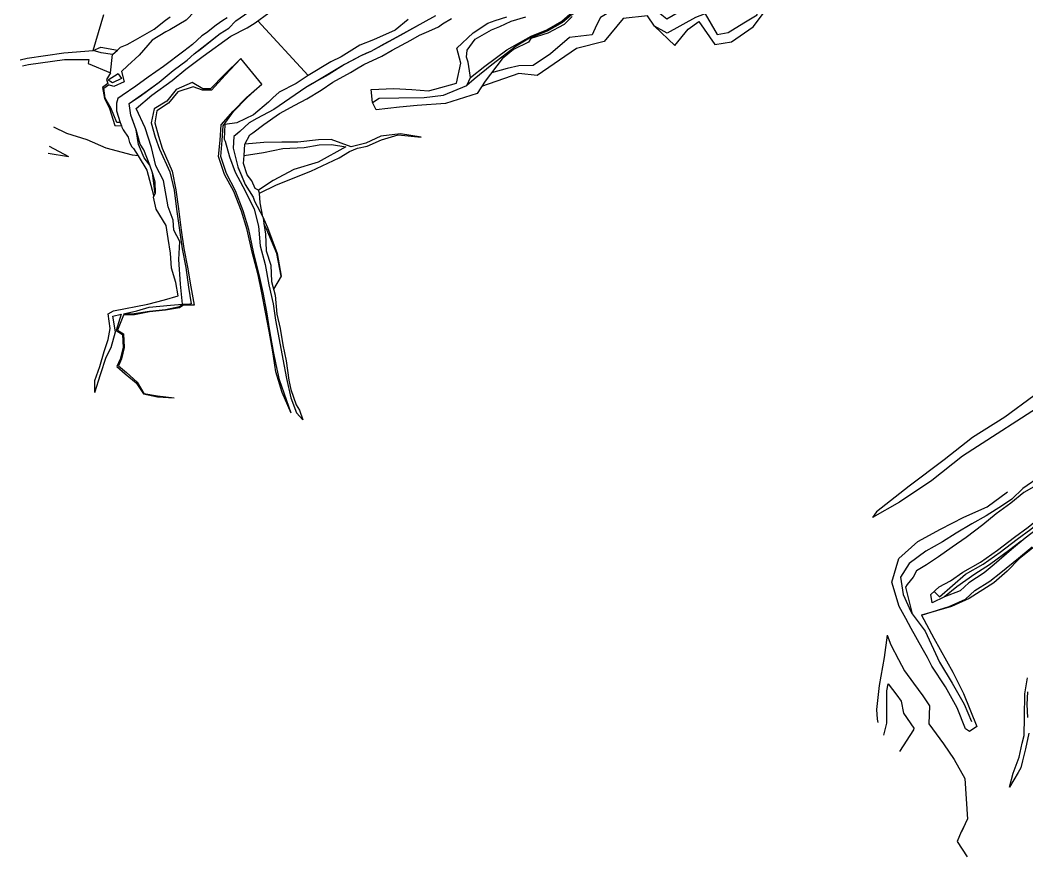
# Model space of a CAD drawing. Extents: x 102606 to 105048, y 81391 to 83586.
# Drawn here: x 103014 to 103605, y 82151 to 82642 of the extents above; entities that cross this region are included whole.
import ezdxf

# ---------------------------------------------------------------- set-up
doc = ezdxf.new("R2010")
doc.units = 0

msp = doc.modelspace()

# ---------------------------------------------------------------- linework, layer by layer
at = {"layer": 'BLG$420$FAKT', "color": 5}
for points in [[(103522.68, 82280.8, 0), (103520.81, 82267.72, 0), (103517.9, 82251.26, 0), (103516.45, 82237.29, 0), (103516.78, 82231.64, 0), (103517.246792, 82229.632072, 0)], [(103522.68, 82280.8, 0), (103524.73, 82275.17, 0), (103529.36, 82266.52, 0), (103532.77, 82259.9, 0), (103538.05, 82252.79, 0), (103543.61, 82245.18, 0), (103547.419347, 82239.466422, 0), (103547.05, 82228.84, 0), (103555.75113, 82217.113857, 0), (103561.977267, 82207.860038, 0), (103568.302655, 82196.669274, 0), (103569.89, 82172.97, 0), (103566.015919, 82165.520451, 0), (103563.671851, 82159.825035, 0), (103569.656313, 82150.755048, 0)], [(103520.71, 82222.25, 0), (103522.41, 82229.15, 0), (103522.55, 82248.2, 0), (103523.324321, 82252.309206, 0), (103528.388138, 82245.673076, 0), (103530.881917, 82242.214298, 0), (103532.246469, 82235.065984, 0), (103538.39526, 82226.309744, 0), (103538.06, 82225.22, 0), (103529.89, 82212.69, 0)], [(103566.42, 82165.57, 0), (103569.89, 82172.97, 0)]]:
    msp.add_polyline3d(points, dxfattribs=at)
at = {"layer": 'BLG$430$FAKT', "color": 6}
for points in [[(103671.066535, 82415.690472, 0), (103664.107353, 82411.224627, 0), (103652.553035, 82403.888295, 0), (103634.586675, 82389.284409, 0), (103602.385984, 82367.017606, 0), (103595.8294, 82360.687487, 0), (103590.381733, 82356.946177, 0), (103580.839303, 82350.841827, 0), (103572.289926, 82346.249296, 0), (103563.128323, 82340.822939, 0), (103555.161879, 82335.583471, 0), (103545.342439, 82330.19135, 0), (103535.562596, 82322.953301, 0), (103530.470162, 82314.906331, 0), (103531.978681, 82304.721143, 0), (103536.549315, 82294.782294, 0), (103537.362919, 82293.389768, 0), (103545.017065, 82283.187197, 0), (103553.43547, 82265.009617, 0), (103560.717337, 82252.731303, 0), (103567.810932, 82240.314172, 0), (103572.125358, 82230.23077, 0)], [(103637.94, 82384.58, 0), (103602.784225, 82364.693606, 0), (103595.186815, 82358.343084, 0), (103586.675895, 82352.148633, 0), (103578.799412, 82345.635009, 0), (103569.085488, 82338.229916, 0), (103560.717448, 82332.607945, 0), (103552.711388, 82326.777854, 0), (103545.783047, 82322.252924, 0), (103539.834171, 82318.583, 0), (103537.953691, 82314.927898, 0), (103534.452989, 82310.634598, 0), (103533.324965, 82309.02509, 0), (103537.362919, 82293.389768, 0)], [(103559.798895, 82312.690756, 0), (103567.090997, 82317.951671, 0), (103577.472301, 82323.796919, 0), (103587.43925, 82330.842451, 0), (103597.424057, 82338.384016, 0), (103605.338815, 82344.330601, 0), (103615.225947, 82352.314018, 0), (103625.229331, 82359.814734, 0), (103633.226026, 82366.063195, 0), (103640.910757, 82372.566031, 0), (103646.780096, 82378.973691, 0)], [(103550.169242, 82306.49756, 0), (103553.370418, 82303.283993, 0), (103568.670873, 82316.711319, 0), (103579.052177, 82322.556566, 0), (103589.019126, 82329.602098, 0), (103599.003933, 82337.143663, 0), (103606.918691, 82343.090248, 0), (103616.805823, 82351.073666, 0), (103626.809207, 82358.574382, 0), (103634.805901, 82364.822843, 0), (103642.490633, 82371.325678, 0), (103648.205391, 82375.680407, 0)], [(103615.25535, 82346.519029, 0), (103603.611452, 82337.76732, 0), (103595.627197, 82331.190003, 0), (103585.511785, 82322.394589, 0), (103579.590443, 82317.366677, 0), (103570.682236, 82311.65544, 0), (103565.46867, 82306.923896, 0), (103556.364561, 82303.348984, 0), (103548.990304, 82299.869629, 0)], [(103601.379615, 82336.060255, 0), (103594.669998, 82330.897827, 0), (103582.70925, 82322.233102, 0), (103574.13795, 82316.625, 0), (103563.469677, 82309.162769, 0), (103556.350308, 82303.34226, 0)], [(103542.870202, 82292.659986, 0), (103559.001786, 82297.752884, 0), (103568.543435, 82302.091869, 0), (103574.122423, 82307.050768, 0), (103582.919434, 82312.624101, 0), (103589.392654, 82317.59742, 0), (103599.831843, 82326.13639, 0), (103607.718637, 82332.64167, 0)], [(103608.086187, 82332.182979, 0), (103600.227833, 82325.660445, 0), (103593.017316, 82318.533007, 0), (103585.244725, 82311.521046, 0), (103570.697819, 82302.31638, 0), (103560.397336, 82297.635958, 0), (103542.870202, 82292.659986, 0), (103550.097405, 82279.0612, 0), (103561.183578, 82259.076255, 0), (103567.55184, 82246.65232, 0), (103575.332107, 82227.282376, 0)], [(103575.332107, 82227.282376, 0), (103570.99414, 82224.35589, 0), (103568.564886, 82225.991539, 0), (103563.720145, 82238.249693, 0), (103556.917339, 82250.51925, 0), (103548.942702, 82262.644825, 0), (103546.350801, 82267.782003, 0), (103543.126997, 82273.227373, 0), (103536.775297, 82284.843588, 0), (103533.537244, 82290.696592, 0), (103529.615632, 82297.785176, 0), (103525.353297, 82312.03938, 0)], [(103548.990304, 82299.869629, 0), (103548.332084, 82304.806232, 0), (103553.090797, 82309.187208, 0), (103559.798805, 82312.690233, 0)], [(103594.373013, 82191.720544, 0), (103596.662274, 82199.902166, 0), (103600.081673, 82209.197715, 0), (103601.924325, 82217.494687, 0), (103603.017672, 82222.041783, 0), (103603.229871, 82232.833611, 0), (103603.408828, 82246.474071, 0), (103605.112925, 82255.925867, 0)], [(103605.01, 82247.644, 0), (103604.623, 82240.195, 0), (103604.952, 82232.491, 0)], [(103605.836, 82223.391, 0), (103603.908, 82214.191, 0), (103602.035, 82207.166, 0), (103601.101, 82203.017, 0), (103599.566, 82200.221, 0), (103594.373013, 82191.720544, 0)]]:
    msp.add_polyline3d(points, dxfattribs=at)
at = {"layer": 'BLG$440$FAKT', "color": 32}
for points in [[(103858.277, 82507.019, 0), (103861.361771, 82516.444611, 0), (103853.09, 82514.45, 0), (103845.17, 82512.19, 0), (103836.86, 82509.08, 0), (103840.19, 82496.66, 0), (103836.05958, 82491.075452, 0), (103828.64, 82488.18, 0), (103814.59, 82490.26, 0), (103805.89, 82489.49, 0), (103792.56, 82489.21, 0), (103779.71, 82488, 0), (103766.05, 82484.74, 0), (103742.934664, 82481.500911, 0), (103723.13395, 82475.355862, 0), (103701.582586, 82467.170151, 0), (103672.937765, 82455.415863, 0), (103656.699979, 82447.805975, 0), (103644.168114, 82437.865703, 0), (103619.182463, 82419.563858, 0), (103566.93814, 82385.864792, 0), (103548.941064, 82371.619191, 0), (103529.866369, 82358.882796, 0), (103514.049556, 82349.981473, 0)], [(103608.67, 82421.42, 0), (103591.8, 82408.8, 0), (103572.66, 82396.85, 0), (103556.19, 82383.81, 0), (103535.57, 82368.31, 0), (103516.42, 82353.17, 0), (103514.049556, 82349.981473, 0)], [(103525.353297, 82312.03938, 0), (103529.531847, 82325.849392, 0), (103540.610831, 82335.840671, 0), (103553.980607, 82343.019464, 0), (103567.723757, 82350.219045, 0), (103581.418324, 82356.186734, 0), (103593.265976, 82365.052862, 0)]]:
    msp.add_polyline3d(points, dxfattribs=at)
at = {"layer": 'BLG$450$FAKT', "color": 40}
for points in [[(103057.552, 82423.226, 0), (103057.545, 82430.449, 0), (103060.35, 82438.508, 0), (103063.049, 82447.419, 0), (103065.388, 82454.414, 0), (103066.461, 82460.925, 0), (103065.304, 82469.398, 0), (103068.454, 82471.184, 0), (103088.638, 82475.134, 0), (103098.437, 82477.764, 0), (103106.331, 82480.081, 0), (103105.118, 82487.804, 0), (103102.437, 82496.313, 0), (103102.003, 82505.124, 0), (103100.537, 82513.627, 0), (103099.378, 82521.403, 0), (103093.437, 82530.869, 0), (103091.863, 82538.028, 0), (103092.169322, 82538.604117, 0), (103092.833505, 82539.853284, 0), (103093.051312, 82540.262925, 0), (103092.967009, 82546.668032, 0), (103091.288147, 82552.153368, 0), (103089.879557, 82556.755644, 0), (103086.184664, 82565.737463, 0), (103084.055564, 82569.155307, 0), (103081.743544, 82577.413619, 0), (103079.928952, 82582.415904, 0), (103078.613397, 82586.042491, 0), (103077.696227, 82592.972529, 0), (103084.023369, 82597.16832, 0), (103095.354906, 82605.539371, 0), (103103.466785, 82612.277421, 0), (103111.625333, 82618.43136, 0), (103115.88747, 82622.02567, 0), (103131.164444, 82634.031021, 0), (103136.221723, 82637.230524, 0), (103140.26772, 82641.370628, 0), (103140.3143, 82641.418292, 0), (103147.830323, 82646.709625, 0)], [(103074.399, 82469.526, 0), (103082.216, 82471.164, 0), (103089.359, 82473.337, 0), (103101.827, 82474.648, 0), (103108.919, 82475.153, 0), (103107.835076, 82486.870926, 0), (103106.828826, 82501.424699, 0), (103107.417, 82512.021, 0), (103103.796367, 82518.583419, 0), (103103.568252, 82524.467788, 0), (103100.635736, 82532.358227, 0), (103097.849709, 82547.665081, 0), (103093.343211, 82556.291179, 0), (103090.810625, 82567.013003, 0), (103087.140906, 82578.623126, 0), (103081.845913, 82590.015621, 0), (103090.990089, 82597.867374, 0), (103102.974664, 82606.404361, 0), (103110.871056, 82613.012973, 0), (103121.071506, 82620.65946, 0), (103137.37142, 82632.384882, 0), (103146.951229, 82637.433948, 0), (103151.706528, 82640.276382, 0), (103159.697168, 82646.119967, 0)], [(103241.539514, 82642.305278, 0), (103233.748924, 82636.034556, 0), (103221.151987, 82630.353271, 0), (103213.144957, 82627.130137, 0), (103202.101764, 82620.277896, 0), (103196.057178, 82617.394917, 0), (103182.767698, 82609.343902, 0), (103175.679551, 82604.595675, 0), (103165.767454, 82599.649268, 0), (103161.995372, 82596.237504, 0), (103159.542082, 82593.621905, 0), (103150.620825, 82586.37145, 0), (103140.867961, 82581.6547, 0), (103133.784591, 82580.64302, 0), (103133.37579, 82572.075364, 0), (103133.999676, 82570.795558, 0), (103136.46258, 82561.655644, 0), (103139.869405, 82552.69459, 0), (103144.284006, 82544.195625, 0), (103148.341723, 82536.659435, 0), (103151.073992, 82530.961551, 0), (103153.656062, 82520.998667, 0), (103154.635758, 82509.350399, 0), (103157.408109, 82498.406129, 0), (103159.586091, 82486.460804, 0), (103162.177904, 82475.371258, 0), (103163.584343, 82465.792163, 0), (103165.658272, 82454.506292, 0), (103167.959922, 82442.790803, 0), (103169.919314, 82431.549663, 0), (103172.633071, 82420.222972, 0), (103175.950925, 82411.383394, 0), (103179.636349, 82407.249326, 0)], [(103257.437619, 82644.404986, 0), (103250.12065, 82640.231919, 0), (103232.733711, 82630.717852, 0), (103227.248784, 82627.735073, 0), (103227.199927, 82627.708503, 0), (103219.553382, 82623.550205, 0), (103216.943375, 82622.385914, 0), (103213.723912, 82620.949753, 0), (103209.260373, 82618.571474, 0), (103209.254296, 82618.568236, 0), (103204.142195, 82615.844387, 0), (103185.445036, 82604.692584, 0), (103181.392737, 82602.275616, 0), (103162.561432, 82589.451534, 0), (103152.66, 82584.17, 0), (103149.489275, 82582.353653, 0), (103148.034307, 82581.520176, 0), (103142.529324, 82576.543921, 0), (103141.242482, 82575.380673, 0), (103141.241461, 82575.379751, 0), (103139.189207, 82573.524606, 0), (103138.785455, 82566.793964, 0), (103139.241482, 82564.42311, 0), (103141.497282, 82555.791172, 0), (103141.710501, 82555.271238, 0), (103143.585633, 82550.698735, 0), (103145.774694, 82545.360718, 0), (103150.411348, 82537.972044, 0), (103151.199825, 82535.696185, 0), (103156.179598, 82526.402856, 0), (103156.332, 82525.579, 0), (103156.775243, 82522.443469, 0), (103157.655, 82516.22, 0), (103158.062, 82506.367, 0), (103160.733, 82498.097, 0), (103161.306, 82488.435, 0), (103163.312, 82480.438, 0), (103164.303, 82469.223, 0), (103166.273, 82460.835, 0), (103167.812, 82451.24, 0), (103169.88, 82441.819, 0), (103171.323, 82430.554, 0), (103172.491, 82425.057, 0), (103175.692, 82416.167, 0), (103177.712, 82412.89, 0), (103179.636349, 82407.249326, 0)], [(103153.265449, 82641.416427, 0), (103182.767698, 82609.343902, 0)], [(103143.192, 82619.383, 0), (103133.993, 82609.599, 0), (103126.033, 82600.857, 0), (103120.799, 82600.833, 0), (103115.296, 82602.801, 0), (103106.263, 82599.703, 0), (103100.837, 82593.064, 0), (103093.95, 82588.667, 0), (103092.772, 82581.594, 0), (103094.784, 82573.724, 0), (103097.114, 82566.775, 0), (103102.821, 82553.293, 0), (103105, 82542.231, 0), (103106.633, 82531.132, 0), (103108.139, 82518.644, 0), (103109.709, 82507.875, 0), (103111.893, 82496.926, 0), (103113.864, 82485.423, 0), (103115.77, 82474.581, 0), (103112.460727, 82474.597005, 0), (103109.644755, 82474.553004, 0), (103107.264711, 82473.099766, 0), (103098.934907, 82471.672917, 0), (103089.684027, 82470.672871, 0), (103080.71171, 82468.929494, 0), (103074.405713, 82468.734095, 0), (103070.709785, 82459.986416, 0), (103074.327563, 82457.69961, 0), (103074.765965, 82449.756392, 0), (103073.075118, 82442.994516, 0), (103071.450065, 82438.891381, 0), (103075.997985, 82435.000837, 0), (103082.305519, 82429.380623, 0), (103086.258926, 82422.813678, 0), (103094.253357, 82421.378145, 0), (103104.01, 82420.27, 0)], [(103172.846, 82411.201, 0), (103165.828306, 82430.791349, 0), (103163.923425, 82439.687422, 0), (103162.466932, 82447.325693, 0), (103160.277538, 82459.492169, 0), (103158.405502, 82470.58749, 0), (103156.262897, 82481.924623, 0), (103153.936248, 82492.53973, 0), (103150.63321, 82505.86491, 0), (103147.926157, 82519.002147, 0), (103144.632849, 82530.018402, 0), (103140.020822, 82541.646824, 0), (103134.720235, 82551.80202, 0), (103131.541307, 82561.908995, 0), (103132.200385, 82571.308046, 0), (103132.850049, 82579.740005, 0), (103138.859972, 82588.290383, 0), (103146.782127, 82596.306711, 0), (103155.496, 82604.376, 0), (103143.192, 82619.383, 0), (103133.643818, 82609.922087, 0), (103125.369935, 82601.477147, 0), (103120.934806, 82601.626852, 0), (103114.545, 82605.31, 0), (103105.277224, 82601.119464, 0), (103099.802642, 82594.227034, 0), (103092.255769, 82589.786253, 0), (103090.635682, 82581.502874, 0), (103092.935079, 82573.178482, 0), (103095.380512, 82566.118595, 0), (103101.501759, 82552.888576, 0), (103104.04804, 82542.043482, 0), (103105.342492, 82530.972045, 0), (103107.204285, 82518.519523, 0), (103108.77724, 82507.714263, 0), (103110.860005, 82496.734511, 0), (103112.497092, 82485.185744, 0), (103114.015, 82475.353, 0), (103112.493837, 82475.008581, 0), (103108.919, 82475.153, 0)], [(103172.846, 82411.201, 0), (103167.426044, 82423.285334, 0), (103163.787557, 82435.343065, 0), (103161.997, 82447.248, 0), (103159.805, 82459.404, 0), (103157.675, 82470.448, 0), (103155.533, 82481.779, 0), (103153.304, 82492.392, 0), (103149.881, 82505.683, 0), (103146.927, 82518.74, 0), (103143.654, 82529.681, 0), (103139.132, 82541.23, 0), (103133.579, 82551.303, 0), (103130.11, 82561.75, 0), (103131.072, 82571.402, 0), (103131.673426, 82580.391435, 0), (103138.617242, 82588.515398, 0), (103146.62, 82596.479, 0), (103155.496, 82604.376, 0)], [(103156.179598, 82526.402856, 0), (103158.952231, 82520.16816, 0), (103164.495543, 82504.895751, 0), (103166.954, 82491.577, 0), (103162.452511, 82483.864387, 0)], [(103166.954, 82491.577, 0), (103164.361235, 82504.838007, 0), (103158.126853, 82519.786752, 0), (103156.775243, 82522.443469, 0)], [(103074.399, 82469.526, 0), (103080.631902, 82469.642646, 0), (103089.615118, 82471.129433, 0), (103098.884128, 82472.03676, 0), (103107.138548, 82473.836297, 0), (103108.919, 82475.153, 0)], [(103057.552, 82423.226, 0), (103060.832, 82433.869, 0), (103064.056, 82444.016, 0), (103067.143, 82449.798, 0), (103069.605, 82458.987, 0), (103068.112, 82468.18, 0), (103072.948228, 82469.312842, 0), (103070.044187, 82459.752718, 0), (103073.777593, 82457.376544, 0), (103074.144271, 82449.801966, 0), (103072.420233, 82442.946172, 0), (103070.482898, 82438.651598, 0), (103075.379862, 82434.292864, 0), (103081.708456, 82428.885402, 0), (103086.022664, 82422.470757, 0), (103094.197974, 82420.850021, 0), (103104.01, 82420.27, 0)]]:
    msp.add_polyline3d(points, dxfattribs=at)
at = {"layer": 'BLG$460$FAKT', "color": 3}
for points in [[(103135.262245, 82643.181474, 0), (103132.665538, 82641.623751, 0), (103128.630846, 82638.924207, 0), (103123.04043, 82634.482793, 0), (103120.260875, 82632.594075, 0), (103114.831937, 82627.56994, 0), (103109.781814, 82623.577016, 0), (103097.81424, 82614.691427, 0), (103088.85829, 82608.448426, 0), (103081.638504, 82603.058999, 0), (103073.638327, 82597.574674, 0), (103071.076402, 82595.771862, 0), (103070.255308, 82593.060687, 0), (103070.300194, 82588.606998, 0), (103072.421824, 82581.857222, 0), (103073.052799, 82579.84983, 0), (103073.335469, 82578.950543, 0), (103074.070426, 82577.394708, 0), (103077.066, 82573.13, 0), (103077.906, 82570.074, 0), (103079.136, 82567.543, 0), (103080.134, 82566.533, 0), (103082.891584, 82562.129794, 0), (103088.102, 82553.81, 0), (103091.927382, 82539.200023, 0), (103092.169322, 82538.604117, 0)], [(103092.833505, 82539.853284, 0), (103091.281535, 82552.205998, 0), (103089.879557, 82556.755644, 0), (103086.509872, 82560.965193, 0), (103083.147178, 82568.839334, 0), (103081.743544, 82577.413619, 0), (103078.613397, 82586.042491, 0), (103077.696227, 82592.972529, 0), (103086.802618, 82599.361671, 0), (103095.354906, 82605.539371, 0), (103103.466785, 82612.277421, 0), (103111.625333, 82618.43136, 0), (103115.88747, 82622.02567, 0), (103120.259065, 82625.459398, 0), (103131.164444, 82634.031021, 0), (103136.221723, 82637.230524, 0), (103140.3143, 82641.418292, 0), (103147.830323, 82646.709625, 0)], [(103257.437619, 82644.404986, 0), (103250.12065, 82640.231919, 0), (103236.649304, 82632.847207, 0), (103219.553382, 82623.550205, 0), (103213.723912, 82620.949753, 0), (103204.142195, 82615.844387, 0), (103194.493799, 82609.732339, 0), (103185.25148, 82604.584782, 0), (103181.392737, 82602.275616, 0), (103162.561432, 82589.451534, 0), (103152.66, 82584.17, 0), (103148.034307, 82581.520176, 0), (103142.529324, 82576.543921, 0), (103139.189207, 82573.524606, 0), (103138.785455, 82566.793964, 0), (103139.241482, 82564.42311, 0), (103141.497282, 82555.791172, 0), (103145.774694, 82545.360718, 0), (103150.411348, 82537.972044, 0), (103151.199825, 82535.696185, 0), (103156.179598, 82526.402856, 0)], [(103156.179598, 82526.402856, 0), (103154.649, 82534.677, 0), (103154.167, 82540.266, 0), (103153.633, 82542.153, 0), (103151.569, 82543.033, 0), (103149.612, 82547.548, 0), (103146.896, 82550.983, 0), (103144.844, 82557.623, 0), (103145.213, 82562.436, 0), (103145.606, 82569.069, 0), (103148.503655, 82574.47938, 0), (103150.201, 82575.724, 0), (103156.621, 82580.688, 0), (103165.977, 82587.039, 0), (103174.879, 82591.975, 0), (103181.924, 82595.722, 0), (103190.337, 82600.669, 0), (103197.165, 82605.421, 0), (103207.578, 82611.119, 0), (103211.192307, 82613.294722, 0), (103215.477, 82615.874, 0), (103225.93, 82620.727, 0), (103232.087, 82624.214, 0), (103237.627, 82627.22, 0), (103242.93, 82630.106, 0), (103248.022, 82632.996, 0), (103253.616, 82635.483, 0), (103259.26, 82637.844, 0), (103261.553659, 82639.616975, 0), (103266.905, 82642.839, 0)], [(103082.891584, 82562.129794, 0), (103079.647, 82562.694, 0), (103064.214, 82566.699, 0), (103052.917, 82571.595, 0), (103041.14, 82575.261, 0), (103033.383, 82579.112, 0)], [(103030.719, 82567.88, 0), (103042.074, 82561.858, 0)], [(103030.109, 82563.8, 0), (103042.074, 82561.858, 0)]]:
    msp.add_polyline3d(points, dxfattribs=at)
at = {"layer": 'BLG$470$FAKT', "color": 5}
for points in [[(103386.0622, 82638.3682, 0), (103398, 82627, 0), (103405.83, 82636.56, 0), (103412.16, 82641.06, 0), (103421.55, 82627.61, 0), (103431.32, 82629.11, 0), (103443.89, 82637.84, 0), (103451.16, 82647.59, 0), (103447.83, 82668.32, 0), (103432.0575, 82651.8549, 0), (103410.2077, 82643.4121, 0), (103393.4168, 82634.1233, 0), (103386.0622, 82638.3682, 0), (103381.9444, 82644.3128, 0), (103367.5739, 82642.8226, 0), (103356.42, 82629.3, 0), (103340.2775, 82625.1941, 0), (103317.1935, 82609.3414, 0), (103306.3195, 82610.4731, 0), (103284.584224, 82602.927154, 0)], [(103415.788262, 82645.568439, 0), (103422.9, 82633.38, 0), (103429.33, 82634.63, 0), (103438.45, 82640.37, 0), (103446.26, 82644.97, 0), (103447.83, 82668.32, 0), (103440.23, 82662.01, 0), (103430.48, 82655.15, 0), (103405.818209, 82649.694546, 0), (103393.21, 82642.52, 0), (103383.51, 82650.2, 0), (103370.53, 82650.88, 0), (103362.7, 82648.45, 0), (103354.44, 82643.4, 0), (103351.96, 82638.86, 0), (103349.44, 82633.26, 0), (103336.12, 82631.74, 0), (103324.91, 82622.01, 0), (103314.82, 82615.17, 0), (103306.34, 82615.11, 0), (103299.55, 82613.42, 0), (103290.282831, 82610.892176, 0)], [(103116.21222, 82647.051066, 0), (103111.065889, 82641.819715, 0), (103101.467313, 82636.265237, 0), (103099.166617, 82635.01816, 0), (103091.084849, 82630.183349, 0), (103083.511674, 82621.268986, 0), (103076.589423, 82615.055152, 0), (103073.160005, 82611.802147, 0), (103074.639, 82605.71, 0), (103068.577, 82602.844, 0), (103065.589, 82603.92, 0)], [(103066.662788, 82611.0065, 0), (103067.92, 82621.71, 0), (103070.757115, 82624.215529, 0), (103072.51, 82626.08, 0), (103076.501, 82627.631, 0), (103081.292, 82630.301, 0), (103088.254, 82634.26, 0), (103092.28, 82636.52, 0), (103098.89, 82641.79, 0), (103101.675639, 82643.848337, 0)], [(103337.794168, 82643.968498, 0), (103332.999363, 82639.28026, 0), (103323.485443, 82634.194343, 0), (103313.470098, 82631.168737, 0), (103312.149625, 82629.014509, 0), (103303.360438, 82624.552672, 0), (103296.670466, 82619.157907, 0), (103286.571156, 82606.089192, 0), (103282.000974, 82598.816126, 0), (103263.317, 82592.931, 0), (103246.796, 82591.664, 0), (103236.299, 82590.86, 0), (103222.746601, 82589.20229, 0), (103220.47459, 82593.616814, 0), (103219.793663, 82601.118215, 0), (103233.046, 82601.658, 0), (103243.52, 82601.064, 0), (103253.325, 82600.335, 0), (103257.14, 82601.28, 0), (103269.775285, 82604.840241, 0), (103272.265419, 82616.633939, 0), (103270.088765, 82625.442861, 0), (103279.621878, 82634.445485, 0), (103288.245335, 82640.144939, 0), (103292.569728, 82641.57994, 0), (103299.445066, 82643.861442, 0)], [(103220.47459, 82593.616814, 0), (103224.504, 82596.1, 0), (103235.933, 82596.246, 0), (103250.741, 82596.495, 0), (103262.278, 82597.766, 0), (103275.890559, 82603.549055, 0), (103278.095, 82608.142, 0), (103277.429, 82612.012, 0), (103276.745, 82617.286, 0), (103275.672, 82620.165, 0), (103276.15, 82624.184, 0), (103280.769, 82630.643, 0), (103290.41, 82636.21, 0), (103295.28, 82638.19, 0), (103301.92, 82641.18, 0), (103310.55, 82643.75, 0)], [(103015.095189, 82615.036693, 0), (103018.591844, 82615.890812, 0), (103039.765275, 82618.773362, 0), (103053.93965, 82618.810159, 0), (103053.640664, 82616.332832, 0), (103066.662788, 82611.0065, 0), (103064.311196, 82607.071031, 0), (103065.046913, 82604.733699, 0), (103061.914505, 82602.379011, 0), (103063.121036, 82595.966497, 0), (103066.12761, 82590.032139, 0), (103069.221191, 82580.074122, 0), (103073.052799, 82579.84983, 0)], [(103071.148, 82610.376, 0), (103073.072, 82607.54, 0), (103067.779, 82605.018, 0), (103065.236, 82606.605, 0)], [(103071.148, 82610.376, 0), (103065.236, 82606.605, 0)], [(103072.421824, 82581.857222, 0), (103070.472, 82581.703, 0), (103066.837, 82590.379, 0), (103063.599, 82596.13, 0), (103062.731, 82602.016, 0), (103065.589, 82603.92, 0)], [(103249.033, 82573.148, 0), (103237.005, 82575.189, 0), (103225.317, 82573.813, 0), (103216.495, 82569.655, 0), (103207.92, 82567.535, 0), (103196.245, 82571.863, 0), (103188.9, 82571.542, 0), (103176.699, 82570.33, 0), (103167.209, 82570.307, 0), (103156.733, 82570.027, 0), (103145.606, 82569.069, 0)], [(103207.043979, 82564.711464, 0), (103211.752994, 82566.68678, 0), (103217.297315, 82567.850213, 0), (103225.808024, 82571.657812, 0), (103235.496, 82574.453, 0), (103249.033, 82573.148, 0)], [(103145.213, 82562.436, 0), (103156.484, 82564.138, 0), (103167.896, 82566.58, 0), (103180.472389, 82567.122449, 0), (103189.12909, 82568.73728, 0), (103196.38863, 82568.954594, 0), (103204.928, 82567.593, 0)], [(103204.928, 82567.593, 0), (103188.557, 82558.57, 0), (103174.339, 82554.286, 0), (103162.129, 82547.697, 0), (103153.633, 82542.153, 0)], [(103154.167, 82540.266, 0), (103164.148, 82545.22, 0), (103184.278, 82553.244, 0), (103201.021, 82561.138, 0), (103207.043979, 82564.711464, 0)]]:
    msp.add_polyline3d(points, dxfattribs=at)
at = {"layer": 'BLG$480$FAKT', "color": 6}
for points in [[(103429.635016, 82684.550641, 0), (103427.82, 82683.03, 0), (103415.59, 82677.46, 0), (103400.99, 82673.31, 0), (103395.24, 82669.02, 0), (103386.7, 82670.89, 0), (103381.43, 82664.19, 0), (103376.073671, 82659.020561, 0), (103367.974972, 82654.590518, 0), (103359.449485, 82653.369243, 0), (103347.367005, 82650.813962, 0), (103337.16652, 82644.870814, 0), (103332.116211, 82640.462753, 0), (103322.999375, 82635.30147, 0), (103314.582115, 82632.118478, 0), (103312.67074, 82631.184561, 0), (103304.886365, 82626.496732, 0), (103290.57024, 82615.625395, 0), (103280.13165, 82607.254781, 0), (103275.890559, 82603.549055, 0)], [(103278.095, 82608.142, 0), (103286.4, 82614.79, 0), (103299.269904, 82624.413728, 0), (103313.737, 82632.426, 0), (103322.782, 82636.092, 0), (103331.742, 82641.208, 0), (103342.617, 82650.885, 0), (103352.484514, 82653.55171, 0), (103358.995684, 82654.929418, 0), (103367.591426, 82655.46338, 0), (103374.13745, 82659.099765, 0), (103380.071411, 82665.697772, 0), (103385.903106, 82673.111882, 0), (103394.775855, 82671.16902, 0), (103400.089071, 82675.133141, 0), (103414.898203, 82679.342586, 0), (103427.590418, 82685.123096, 0), (103429.635016, 82684.550641, 0)], [(103013.642104, 82618.535589, 0), (103017.852744, 82619.599714, 0), (103039.330489, 82622.7549, 0), (103056.608024, 82623.995439, 0), (103062.84, 82645.15, 0)], [(103056.608024, 82623.995439, 0), (103060.92, 82625.99, 0), (103070.757115, 82624.215529, 0)], [(103067.92, 82621.71, 0), (103061.28, 82622.58, 0), (103056.608024, 82623.995439, 0)]]:
    msp.add_polyline3d(points, dxfattribs=at)

doc.saveas('drawing.dxf')
